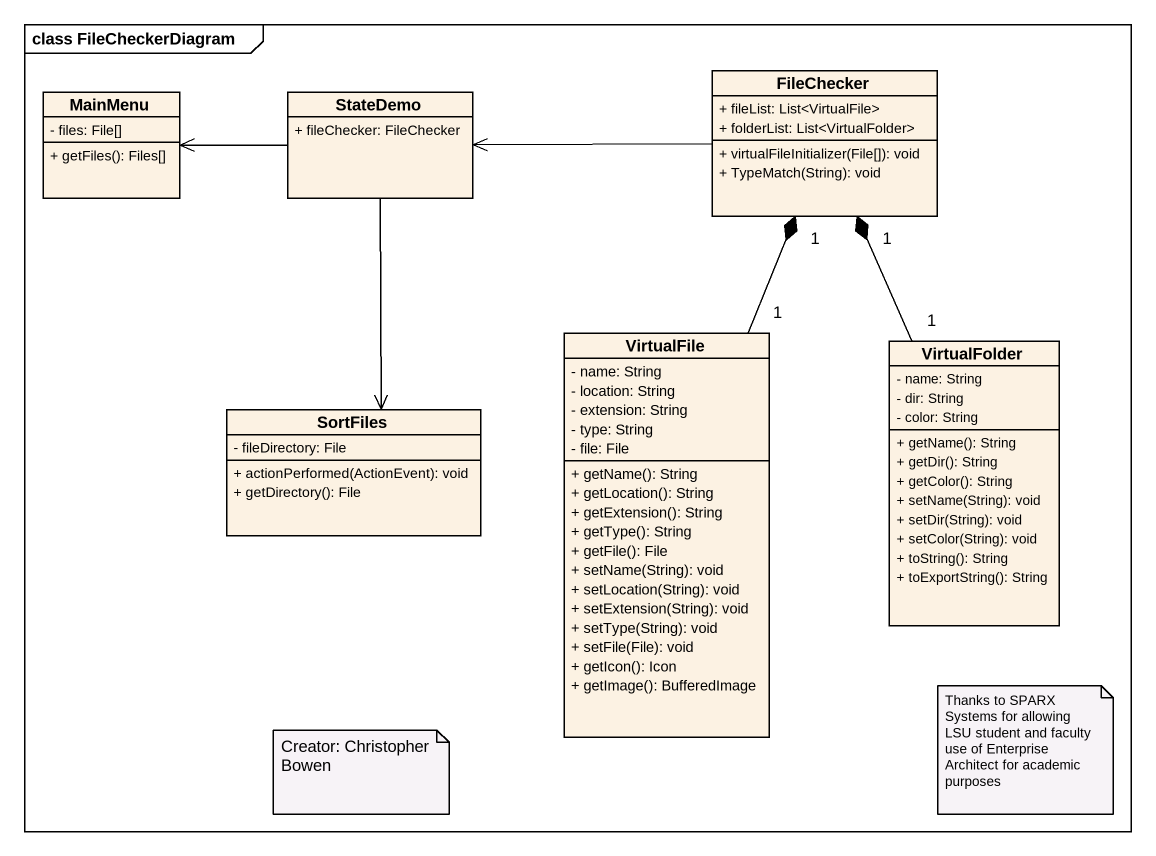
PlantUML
@startuml
mainframe class FileCheckerDiagram
hide circle
hide empty members
skinparam classAttributeIconSize 0
class MainMenu {
  - files: File[]
  + getFiles(): Files[]
}
class StateDemo {
  + fileChecker: FileChecker
}
class FileChecker {
  + fileList: List<VirtualFile>
  + folderList: List<VirtualFolder>
  + virtualFileInitializer(File[]): void
  + TypeMatch(String): void
}
class VirtualFile {
  - name: String
  - location: String
  - extension: String
  - type: String
  - file: File
  + getName(): String
  + getLocation(): String
  + getExtension(): String
  + getType(): String
  + getFile(): File
  + setName(String): void
  + setLocation(String): void
  + setExtension(String): void
  + setType(String): void
  + setFile(File): void
  + getIcon(): Icon
  + getImage(): BufferedImage
}
class VirtualFolder {
  - name: String
  - dir: String
  - color: String
  + getName(): String
  + getDir(): String
  + getColor(): String
  + setName(String): void
  + setDir(String): void
  + setColor(String): void
  + toString(): String
  + toExportString(): String
}
class SortFiles {
  - fileDirectory: File
  + actionPerformed(ActionEvent): void
  + getDirectory(): File
}
StateDemo -left-> MainMenu
StateDemo --> SortFiles
FileChecker -left-> StateDemo
VirtualFile "1" -up-* "1" FileChecker
VirtualFolder "1" -up-* "1" FileChecker
note as N1
  Creator: Christopher Bowen
end note
note as N2
  Thanks to SPARX Systems for allowing LSU student and faculty use of Enterprise Architect for academic purposes
end note
@enduml
